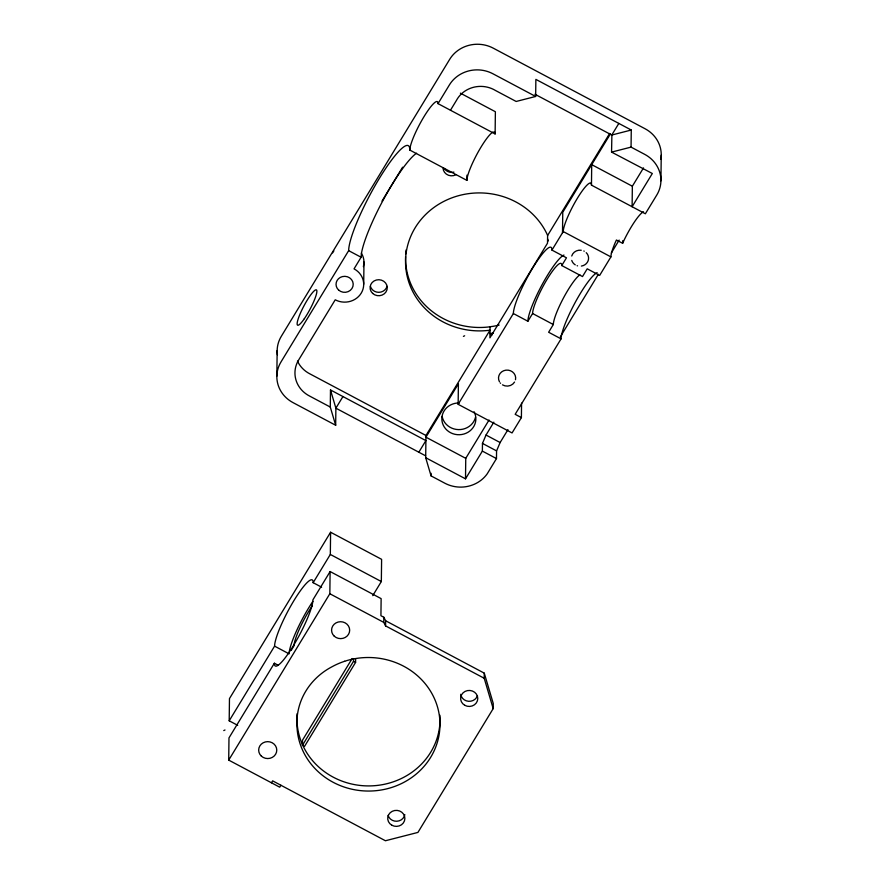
<?xml version="1.0" encoding="UTF-8"?>
<svg xmlns="http://www.w3.org/2000/svg" width="885" height="885" viewBox="0 0 885 885"><rect width="100%" height="100%" fill="white"/><g stroke="black" fill="none" stroke-linecap="round" stroke-linejoin="round"><path stroke-width="1.33" d="M591.468 185.142L645.364 213.772L656.77 195.054A31.948 29.825 0.7 0 0 644.745 154.377L631.06 147.12L611.557 152.109L652.322 173.504L632.111 206.736L632.355 186.226L591.711 164.643L591.468 185.142A28.608 4.956 -62 0 0 577.474 198.107A28.608 4.956 -62 0 0 563.236 231.56L551.952 250.101A39.095 6.77 -62 0 0 532.836 267.801A39.095 6.77 -62 0 0 513.366 313.533L527.891 321.244L532.593 313.511A29.559 5.122 -62 0 1 547.306 278.93A29.559 5.122 -62 0 1 561.765 265.544L582.507 276.562L587.22 268.808L599.654 275.423L610.904 256.893A28.608 4.956 -62 0 1 615.13 242.844L616.425 240.012L622.642 243.32L622.675 240.709M280.91 785.26L279.726 787.185L228.717 760.104L228.983 737.891L274.372 663.23A39.095 6.77 -62 0 0 293.488 645.519A39.095 6.77 -62 0 0 312.947 599.776L330.116 571.544L381.136 598.625L380.926 615.717L383.824 617.254L385.65 620.772L385.583 625.905L484.206 678.264L493.188 708.619L417.93 832.42L385.429 840.75L272.635 780.858L271.452 782.794M237.7 725.324L229.193 720.81L229.469 698.597L330.592 532.239L381.612 559.331L381.335 581.545L372.751 595.66M276.839 376.169L277.16 350.537M355.626 658.584L355.582 662.422L304.54 746.376L302.471 745.281L302.526 740.148L352.153 658.528M631.06 147.12L631.27 130.029L535.867 79.385L535.657 96.465L492.934 73.776A31.948 29.825 0.7 0 0 449.381 84.949L438.02 103.633A28.608 4.956 -62 0 0 424.037 116.599A28.608 4.956 -62 0 0 409.799 150.063A61.983 10.731 -62 0 0 379.499 178.139A61.983 10.731 -62 0 0 348.657 250.643L280.999 361.943A31.948 29.825 0.7 0 0 293.023 402.62L335.669 425.254L330.282 407.045L330.492 389.953L425.895 440.608L418.837 452.213M228.717 760.104L329.839 593.746L330.116 571.544M229.193 720.81L274.582 646.139A39.095 6.77 -62 0 1 294.041 600.406A39.095 6.77 -62 0 1 313.157 582.695L330.326 554.452L330.592 532.239M335.669 425.254L335.88 408.173L330.492 389.953M302.471 745.281L353.502 661.327L353.535 658.761M363.702 284.229L363.978 262.015M385.583 625.905L383.769 622.376L383.824 617.254M507.957 429.656L500.125 442.533L496.573 450.896L496.474 458.585L487.192 473.862A31.948 29.825 0.7 0 1 444.834 483.21L431.072 475.909L425.685 457.7L425.962 435.486L490.024 330.16L487.712 330.481A73.909 68.997 0.7 0 1 407.266 276.651A73.909 68.997 0.7 0 1 456.074 196.415A73.909 68.997 0.7 0 1 546.72 233.474L547.605 235.487L547.505 243.176L489.925 337.849L490.069 326.742M431.072 475.909L431.106 473.276M521.575 403.162L521.398 417.62L512.061 432.942L458.142 404.312L458.397 383.802L425.939 437.19L465.753 458.33L465.51 478.84L425.685 457.7M409.799 150.063L466.893 180.374L466.948 175.141M465.51 478.84L482.369 451.096L482.469 443.407L486.02 435.044L493.841 422.167M484.206 678.264L484.272 673.142L385.65 620.772M438.02 103.633L495.113 133.945L495.379 111.731L460.388 93.157M493.188 708.619L493.255 703.498L484.272 673.142M562.506 232.755L562.76 212.256L610.373 133.967M611.557 152.109L611.889 134.83M660.929 180.828L661.239 155.196M622.642 243.32L624.301 239.713A28.608 4.956 -62 0 1 643.539 211.758M381.999 201.094L402.609 167.199M416.57 153.216A61.983 10.731 -62 0 0 382.486 201.371A61.983 10.731 -62 0 0 361.091 257.247L354.044 268.863A19.072 17.811 0.7 0 1 361.224 293.145A19.072 17.811 0.7 0 1 335.227 299.805L298.842 359.653A28.132 26.262 0.7 0 0 309.628 396.071L330.282 407.045M450.465 110.238L456.417 100.447A27.114 25.311 0.7 0 1 495.412 90.447L516.154 101.465L535.657 96.465M342.938 396.569L335.88 408.173L425.619 455.819M291.22 650.364L294.041 645.718A29.083 5.033 -62 0 1 312.228 605.948M465.753 458.33L489.04 420.032M560.338 336.831L598.36 274.306M611.269 253.066L619.157 240.089M547.605 235.487L609.688 133.425M534.905 94.219L611.767 135.029L618.825 123.424M458.142 404.312L513.366 313.533M561.765 265.544L566.477 257.812L551.952 250.101M632.355 186.226L643.506 167.896M579.941 274.826A29.559 5.122 -62 0 0 563.656 297.648A29.559 5.122 -62 0 0 553.324 324.529L548.634 332.251L561.068 338.855L515.17 414.313L521.398 417.62M463.408 336.366L464.647 335.78M223.761 730.579L225 729.992M611.767 135.029L631.27 130.029M493.41 333.092L489.98 333.579L492.281 334.795M563.236 231.56L610.904 256.893M532.593 313.511L553.324 324.529M348.657 250.643L361.091 257.247M486.02 435.044L500.125 442.533M482.469 443.407L496.573 450.896M482.369 451.096L496.474 458.585M425.962 435.486L309.894 373.868A28.132 26.262 0.7 0 1 297.471 361.091M330.326 554.452L381.335 581.545M313.157 582.695L321.62 587.186M329.839 593.746L383.769 622.376M353.502 661.327L355.582 662.422M274.582 646.139L289.107 653.849M274.372 663.23L278.001 665.155M547.561 238.906L548.434 240.908M439.911 715.246A71.519 66.773 0.7 0 1 386.966 783.69A71.519 66.773 0.7 0 1 304.484 748.787L302.416 744.539A71.519 66.773 0.7 0 1 296.995 719.56A68.864 64.295 0.7 0 1 297.094 713.708M477.469 695.665A8.585 8.009 0.7 0 1 468.53 701.296A8.585 8.009 0.7 0 1 460.742 694.294M404.821 814.587A8.585 8.009 0.7 0 1 396.801 821.247A8.585 8.009 0.7 0 1 388.084 815.362M277.403 354.785A31.948 29.825 0.7 0 1 281.308 336.311L449.702 59.317A31.948 29.825 0.7 0 1 493.244 48.155L645.054 128.745A31.948 29.825 0.7 0 1 660.841 159.433M387.033 286.342A8.585 8.009 0.7 0 1 378.791 292.327A8.585 8.009 0.7 0 1 370.45 286.43M453.939 172.121A8.585 8.009 0.7 0 1 444.259 168.449M499.151 325.027A73.909 68.997 0.7 0 1 493.498 326.255L487.757 327.063A73.909 68.997 0.7 0 1 405.595 256.639M405.728 253.929A73.909 68.997 0.7 0 1 406.138 249.88M586.224 252.667A8.585 8.009 0.7 0 1 588.138 260.732A8.585 8.009 0.7 0 1 581.401 266.075M577.551 265.854A8.585 8.009 0.7 0 1 577.12 265.721M575.25 264.847A8.585 8.009 0.7 0 1 571.765 260.422M571.732 256.008A8.585 8.009 0.7 0 1 581.268 250.245M583.834 251.008A8.585 8.009 0.7 0 1 584.233 251.207M474.061 411.735A17.025 15.897 0.7 0 1 463.928 434.026A17.025 15.897 0.7 0 1 442.002 421.017A17.025 15.897 0.7 0 1 459.282 402.963M475.522 417.233A17.025 15.897 0.7 0 1 458.496 429.612A17.025 15.897 0.7 0 1 442.146 416.404M455.963 174.732A8.585 8.009 0.7 0 1 443.031 167.862M332.594 252.878A13.828 12.91 0.7 0 1 333.866 250.964M499.472 381.778A8.585 8.009 0.7 0 1 505.899 370.162A8.585 8.009 0.7 0 1 515.501 379.72M514.561 382.066A8.585 8.009 0.7 0 1 502.47 384.842M500.556 383.293A8.585 8.009 0.7 0 1 500.279 382.962M527.891 321.244A39.095 6.77 -62 0 1 542.35 284.207A39.095 6.77 -62 0 1 563.977 255.057M561.068 338.855A39.095 6.77 -62 0 1 575.538 301.818A39.095 6.77 -62 0 1 597.154 272.668M361.345 253.121A19.072 17.811 0.7 0 1 363.37 266.628M494.66 132.086A28.608 4.956 -62 0 1 495.113 133.945M466.893 180.374A28.608 4.956 -62 0 1 477.469 153.26A28.608 4.956 -62 0 1 493.288 131.931M289.152 652.864A39.095 6.77 -62 0 1 312.848 601.402M344.641 661.272L343.469 661.67A71.519 66.773 0.7 0 0 332.218 666.648A68.864 64.295 0.7 0 0 296.94 724.682A71.519 66.773 0.7 0 0 303.876 752.858L304.418 753.909A71.519 66.773 0.7 0 0 391.878 787.407A71.519 66.773 0.7 0 0 438.473 710.755A71.519 66.773 0.7 0 0 362.905 657.699L361.666 657.787A71.519 66.773 0.7 0 0 344.641 661.272M391.801 825.196A8.585 8.009 0.7 0 0 404.876 818.603A8.585 8.009 0.7 0 0 392.21 811.324A8.585 8.009 0.7 0 0 391.801 825.196M464.791 705.312A8.585 8.009 0.7 0 0 477.778 698.586A8.585 8.009 0.7 0 0 465.023 691.439A8.585 8.009 0.7 0 0 464.791 705.312M372.662 293.433A8.585 8.009 0.7 0 0 386.988 289.749A8.585 8.009 0.7 0 0 376.39 280.003A8.585 8.009 0.7 0 0 372.662 293.433M338.612 290.037A8.585 8.009 0.7 0 0 352.938 286.364A8.585 8.009 0.7 0 0 342.351 276.607A8.585 8.009 0.7 0 0 338.612 290.037M304.351 318.677A20.023 3.474 -62 0 0 316.553 289.981A20.023 3.474 -62 0 0 300.07 313.954A20.023 3.474 -62 0 0 304.351 318.677M261.341 756.1A9.06 8.463 0.7 0 0 276.474 752.272A9.06 8.463 0.7 0 0 265.323 741.94A9.06 8.463 0.7 0 0 261.341 756.1M334.264 636.193A9.06 8.463 0.7 0 0 349.387 632.31A9.06 8.463 0.7 0 0 338.203 622.022A9.06 8.463 0.7 0 0 334.264 636.193"/></g></svg>
